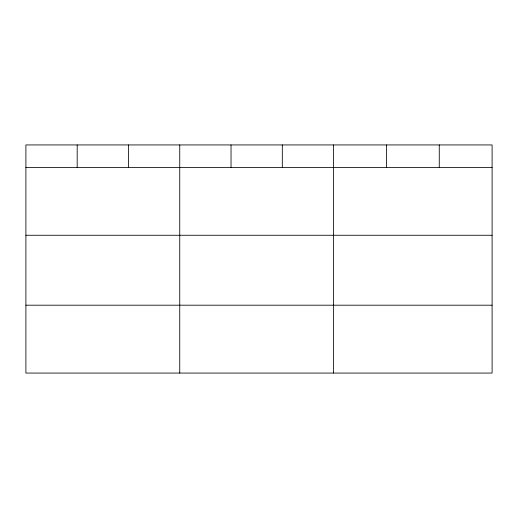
<?xml version="1.0" encoding="UTF-8"?>
<svg xmlns="http://www.w3.org/2000/svg" width="518" height="518" viewBox="0 0 518 518"><rect width="100%" height="100%" fill="white"/><g stroke="black" fill="none" stroke-linecap="round" stroke-linejoin="round"><path stroke-width="0.78" d="M492.1 235.263L492.1 144.936L25.9 144.936L25.9 373.064L492.1 373.064L492.1 235.263L25.9 235.263M25.9 167.392L492.1 167.392M25.9 305.193L492.1 305.193M439.264 144.936L439.264 167.392M386.428 144.936L386.428 167.392M333.592 144.936L333.592 373.064M282.31 144.936L282.31 167.392M231.028 144.936L231.028 167.392M179.746 144.936L179.746 373.064M128.464 144.936L128.464 167.392M77.182 144.936L77.182 167.392"/></g></svg>
